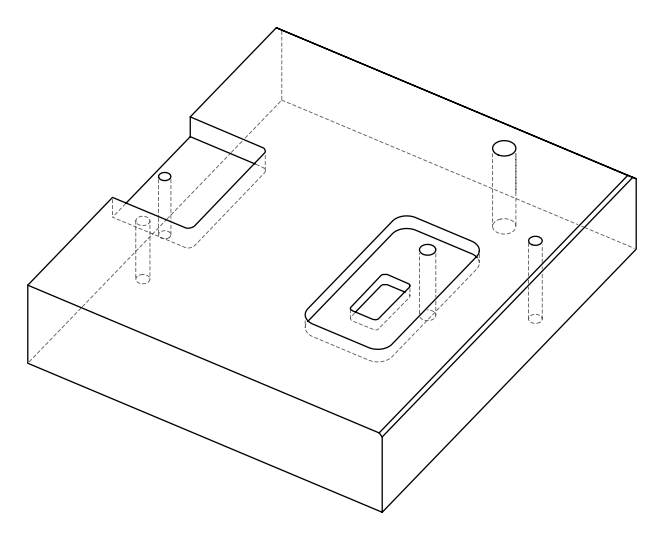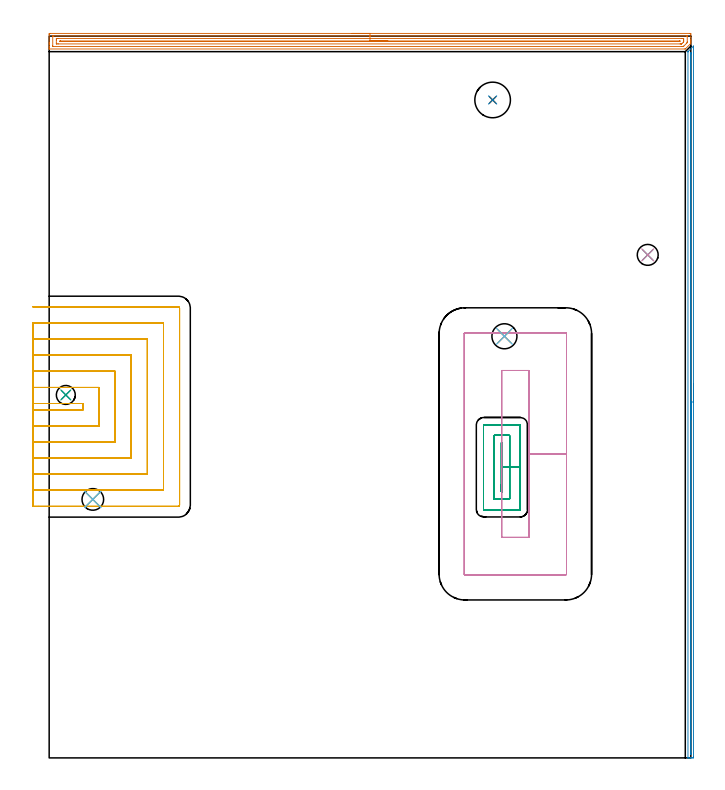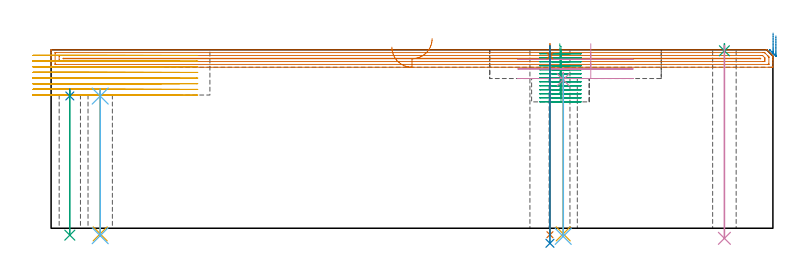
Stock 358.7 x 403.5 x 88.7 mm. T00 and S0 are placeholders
(PLAN: 18 operations, 12 tool changes, 64.2 min)
(1 AREA_MILL | FG_CHAMFER_SURFACE | UGT0205_001 | 11.62 min | 13576 mm3)
(2 AREA_MILL_1 | FG_CHAMFER_SURFACE_1 | UGT0205_001 | 6.48 min | 1902 mm3)
(3 MILL_RECTANGULAR_POCKET | POCKET_RECTANGULAR_STRAIGHT | NXT0201_009 | Follow Part, ap 2, ae 75% | 8.61 min | 40821 mm3)
(4 MILL_RECTANGULAR_POCKET_1 | POCKET_RECTANGULAR_STRAIGHT_1 | UGT0201_006 | Follow Part, ap 7, ae 75% | 4.11 min | 173919 mm3)
(5 MILL_SLOT | SLOT_PARTIAL_RECTANGULAR | NXT0201_011 | Follow Part, ap 3, ae 75% | 30.48 min | 218815 mm3)
(6 SPOT_DRILL | STEP1HOLE | NXT0321_9005460120000 | 0.03 min | 3 mm3)
(7 SPOT_DRILL_1 | STEP1HOLE_1 | NXT0321_9005460120000 | 0.05 min | 193 mm3)
(8 SPOT_DRILL_2 | STEP1HOLE_2 | NXT0321_9005460120000 | 0.03 min | 10 mm3)
(9 SPOT_DRILL_3 | STEP1HOLE_3 | NXT0321_9005460120000 | 0.03 min | 16 mm3)
(10 SPOT_DRILL_4 | STEP1HOLE_4 | NXT0321_9005460120000 | 0.03 min | 1 mm3)
(11 DRILL_THROUGH_HOLE_INTO_CENTER | STEP1HOLE | NXT0301_042 | 0.29 min | 2615 mm3)
(12 DRILL_TO_ENLARGE_THROUGH_HOLE | STEP1HOLE | NXT0301_092 | 0.29 min | 4956 mm3)
(13 DRILL_THROUGH_HOLE_INTO_CENTER_1 | STEP1HOLE_1 | NXT0301_065 | 0.38 min | 6001 mm3)
(14 DRILL_TO_ENLARGE_THROUGH_HOLE_1 | STEP1HOLE_1 | UGT0301_265 | 0.39 min | 21357 mm3)
(15 DRILL_THROUGH_HOLE_INTO_CENTER_2 | STEP1HOLE_2 | NXT0301_077 | 0.29 min | 5830 mm3)
(16 DRILL_THROUGH_HOLE_INTO_CENTER_3 | STEP1HOLE_3 | UGT0301_512 | 0.38 min | 9516 mm3)
(17 DRILL_THROUGH_HOLE_INTO_CENTER_4 | STEP1HOLE_4 | NXT0301_042 | 0.32 min | 2906 mm3)
(18 DRILL_TO_ENLARGE_THROUGH_HOLE_2 | STEP1HOLE_4 | NXT0301_104 | 0.33 min | 8515 mm3)
(TOOL UGT0205_001 | Chamfer Mill 20 x 3 x 45 deg. | D20 FL50 Z2)
(TOOL NXT0201_009 | ENDMILL 8mm [2P460-0800-NA 1630] | D8 FL26 Z6)
(TOOL UGT0201_006 | End Mill 28 mm | D28 FL25 Z2)
(TOOL NXT0201_011 | ENDMILL 12mm [2P460-1200-NA 1630] | D12 FL38 Z6)
(TOOL NXT0321_9005460120000 | NC Spot Drill, 142deg, 12mm, Carbide, Uncoated | D12 PA142 FL30 Z2)
(TOOL NXT0301_042 | Carbide Drill 7.1mm [860.1-0710-057A1-MM 2214] | D7.1 PA140 FL85 Z2)
(TOOL NXT0301_092 | Carbide Drill 12.1mm [860.1-1210-061A1-MM 2214] | D12.1 PA140 FL77 Z2)
(TOOL NXT0301_065 | Carbide Drill 9.4mm [860.1-0940-075A1-MM 2214] | D9.4 PA140 FL98 Z2)
(TOOL UGT0301_265 | Twist Drill 19.9 mm | D19.9 PA118 FL140 Z2)
(TOOL NXT0301_077 | Carbide Drill 10.6mm [860.1-1060-053A1-MM 2214] | D10.6 PA140 FL71 Z2)
(TOOL UGT0301_512 | Carbide Drill 11.7 mm | D11.7 PA118 FL94 Z2)
(TOOL NXT0301_104 | Carbide Drill 14mm [860.1-1400-112A1-MM 2214] | D14 PA140 FL123 Z2)
(OP 1 AREA_MILL)
G17 G21 G94 G90
T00 M6
G54
G17 G0 G90 X169.35 Y405. S1061 M3
G43 Z98.7 H0
Z90.
G94 G1 X169.388 Z89.128 F250.
X169.502 Z88.264
X169.691 Z87.412
X169.953 Z86.58
X170.287 Z85.774
X170.69 Z85.
X171.158 Z84.264
X171.69 Z83.572
X172.279 Z82.929
X172.922 Z82.34
X173.614 Z81.808
X174.35 Z81.34
X175.124 Z80.937
X175.93 Z80.603
X176.762 Z80.341
X177.613 Z80.152
X178.478 Z80.038
X179.35 Z80.
X358.078 Y404.999 Z80.001
X358.481 Y404.996
X358.69 Y404.992 Z80.005
X358.7 Y404.6 Z80.396
Y402.844 Z82.15
Y401.433 Z83.563
Y401.089 Z83.907
Y400.4 Z84.599
Y400.022 Z84.978
X358.69 Y399.395 Z85.603
X358.631 Y399.333 Z85.666
X358.525 Y399.224 Z85.774
X358.411 Y399.11 Z85.888
X355.749 Y396.45 Z88.549
X355.595 Y396.303 Z88.689
X355.397 Y396.3 Z88.7
X0.175
X0.01 Y396.302 Z88.688
X0.002 Y396.455 Z88.538
X0. Y396.614 Z88.386
Y396.889 Z88.11
Y397.578 Z87.417
Y398.8 Z86.197
Y399.333 Z85.661
Y399.944 Z85.051
Y404.333 Z80.664
X0.003 Y404.6 Z80.397
X0.01 Y404.992 Z80.005
X0.218 Y404.997 Z80.002
X0.622 Y405. Z80.
X179.35
Y403.586 Z81.414
X356.291 Y403.585 Z81.415
X356.431 Y403.584 Z81.416
X356.649 Y403.579 Z81.421
X356.691 Y403.575 Z81.425
X356.695 Y403.545 Z81.455
X356.697 Y403.512 Z81.488
X356.7 Y403.321 Z81.679
X356.699 Y400.211 Z84.789
X356.697 Y400.01 Z84.99
X356.694 Y399.91 Z85.09
X356.69 Y399.861 Z85.139
X356.673 Y399.835 Z85.165
X356.291 Y399.441 Z85.559
X356.237 Y399.386 Z85.614
X354.773 Y397.924 Z87.076
X354.662 Y397.818 Z87.182
X354.587 Y397.748 Z87.252
X354.546 Y397.721 Z87.279
X354.503 Y397.719 Z87.281
X354.362 Y397.716 Z87.284
X353.61 Y397.714 Z87.286
X353.471
X2.409 Y397.715 Z87.285
X2.268 Y397.716 Z87.284
X2.051 Y397.721 Z87.279
X2.009 Y397.725 Z87.275
X2.005 Y397.756 Z87.244
X2.003 Y397.788 Z87.212
X2. Y397.979 Z87.021
Y403.246 Z81.754
X2.001 Y403.381 Z81.619
X2.005 Y403.488 Z81.512
X2.01 Y403.558 Z81.442
X2.017 Y403.579 Z81.421
X2.548 Y403.586 Z81.414
X179.35
Y402.172 Z82.828
X353.61 Y402.171 Z82.829
X354.299 Y402.168 Z82.832
X354.503 Y402.165 Z82.835
X354.69 Y402.153 Z82.847
X354.695 Y401.967 Z83.033
X354.699 Y401.775 Z83.225
X354.7 Y401.089 Z83.911
Y400.896 Z84.104
X354.696 Y400.553 Z84.447
X354.692 Y400.382 Z84.618
X354.688 Y400.299 Z84.701
X354.608 Y400.211 Z84.789
X354.558 Y400.158 Z84.842
X353.672 Y399.272 Z85.728
X353.61 Y399.213 Z85.787
X353.519 Y399.136 Z85.864
X353.438 Y399.133 Z85.867
X353.267 Y399.131 Z85.869
X352.924 Y399.129 Z85.871
X352.716
X5.09
X4.401 Y399.132 Z85.868
X4.197 Y399.135 Z85.865
X4.01 Y399.147 Z85.853
X4.005 Y399.333 Z85.667
X4.001 Y399.525 Z85.475
X4. Y401.282 Z83.718
X4.005 Y401.967 Z83.033
X4.007 Y402.153 Z82.847
X4.197 Y402.165 Z82.835
X4.883 Y402.17 Z82.83
X5.09 Y402.171 Z82.829
X179.35 Y402.172 Z82.828
Y400.757 Z84.243
X352.378
X352.488 Y400.755 Z84.245
X352.682 Y400.749 Z84.251
X352.593 Y400.654 Z84.346
X352.483 Y400.55 Z84.45
X352.375 Y400.546 Z84.454
X352.041 Y400.543 Z84.457
X351.822
X6.321
X6.212 Y400.545 Z84.455
X6.01 Y400.551 Z84.449
X6.008 Y400.65 Z84.35
X6.01 Y400.749 Z84.251
X6.212 Y400.755 Z84.245
X6.322 Y400.757 Z84.243
X179.35
X180.222 Z84.281
X181.086 Z84.395
X181.938 Z84.583
X182.77 Z84.846
X183.576 Z85.18
X184.35 Z85.582
X185.086 Z86.051
X185.778 Z86.582
X186.421 Z87.172
X187.01 Z87.815
X187.541 Z88.507
X188.01 Z89.243
X188.413 Z90.016
X188.747 Z90.822
X189.009 Z91.654
X189.198 Z92.506
X189.312 Z93.371
X189.35 Z94.243
G0 Z98.7
M5
M2
(OP 2 AREA_MILL_1)
G17 G21 G94 G90
T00 M6
G54
G17 G0 G90 X360.2 Y208.95 S1061 M3
G43 Z98.7 H0
Z95.6
G94 G1 Y208.912 Z94.728 F250.
Y208.798 Z93.864
Y208.609 Z93.012
Y208.347 Z92.18
Y208.013 Z91.374
Y207.61 Z90.6
Y207.142 Z89.864
Y206.61 Z89.172
Y206.021 Z88.529
Y205.378 Z87.94
Y204.686 Z87.409
Y203.95 Z86.94
Y203.176 Z86.537
Y202.37 Z86.203
Y201.538 Z85.941
Y200.686 Z85.752
Y199.822 Z85.638
Y198.95 Z85.6
Y0.619
X360.198 Y0.363
X360.193 Y0.01 Z85.601
X359.95 Y0. Z85.844
X359.417 Z86.38
X359.083 Z86.712
X358.55 Z87.246
X358.216 Z87.578
X357.292 Z88.508
X357.196 Y0.001 Z88.596
X357.145 Y0.003 Z88.646
X357.102 Y0.01 Z88.688
X357.1 Y0.172 Z88.7
Y394.601
X357.103 Y394.795 Z88.689
X357.169 Y394.871 Z88.628
X357.348 Y395.048 Z88.452
X360.054 Y397.755 Z85.744
X360.106 Y397.808 Z85.689
X360.19 Y397.882 Z85.602
X360.195 Y397.854 Z85.599
X360.198 Y397.827 Z85.598
X360.199 Y397.792 Z85.599
Y397.743 Z85.6
X360.2 Y198.95
X358.786 Z87.014
Y2.712
X358.784 Y2.405 Z87.016
X358.782 Y2.202 Z87.018
X358.779 Y2.02 Z87.021
X358.604 Y2.006 Z87.196
X358.532 Y2.01 Z87.268
X358.521 Y2.014 Z87.279
X358.519 Y2.038 Z87.281
X358.516 Y2.097 Z87.284
X358.515 Y2.405 Z87.285
X358.514 Y2.685 Z87.286
X358.515 Y393.094 Z87.285
X358.517 Y393.398 Z87.283
X358.521 Y393.708 Z87.279
X358.529 Y393.768 Z87.271
X358.558 Y393.802 Z87.242
X358.589 Y393.835 Z87.211
X358.779 Y394.021 Z87.021
X358.781 Y394.02 Z87.019
X358.783 Y394.017 Z87.017
X358.785 Y393.708 Z87.015
X358.786 Y393.401 Z87.014
Y198.95
Y198.078 Z87.052
Y197.214 Z87.166
Y196.362 Z87.355
Y195.53 Z87.617
Y194.724 Z87.951
Y193.95 Z88.354
Y193.214 Z88.823
Y192.522 Z89.354
Y191.879 Z89.943
Y191.29 Z90.586
Y190.758 Z91.279
Y190.29 Z92.014
Y189.887 Z92.788
Y189.553 Z93.594
Y189.291 Z94.426
Y189.102 Z95.278
Y188.988 Z96.143
Y188.95 Z97.014
G0 Z98.7
M5
M2
(OP 3 MILL_RECTANGULAR_POCKET)
G17 G21 G94 G90
T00 M6
G54
G17 G0 G90 X252.8 Y152.932 S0 M3
G43 Z98.7 H1
Z91.7
G94 G1 Y148.7 Z90.566 F250.
X253.4 Z90.405
Y162.5 Z86.708
Y176.3 F500.
X252.8
Y148.7
X253.4
Y162.5
X257.4
Y180.3
X248.8
Y144.7
X257.4
Y162.5
X263.4
Y186.1
G3 X263.2 Y186.3 R0.2
G1 X243.
G3 X242.8 Y186.1 R0.2
G1 Y138.9
G3 X243. Y138.7 R0.2
G1 X263.2
G3 X263.4 Y138.9 R0.2
G1 Y162.5
Y163.5
G0 X252.8 Y152.932 Z89.708
G1 Y148.7 Z88.574 F250.
X253.4 Z88.413
Y162.5 Z84.715
Y176.3 F500.
X252.8
Y148.7
X253.4
Y162.5
X257.4
Y180.3
X248.8
Y144.7
X257.4
Y162.5
X263.4
Y186.1
G3 X263.2 Y186.3 R0.2
G1 X243.
G3 X242.8 Y186.1 R0.2
G1 Y138.9
G3 X243. Y138.7 R0.2
G1 X263.2
G3 X263.4 Y138.9 R0.2
G1 Y162.5
Y163.5
G0 X252.8 Y152.932 Z87.715
G1 Y148.7 Z86.581 F250.
X253.4 Z86.421
Y162.5 Z82.723
Y176.3 F500.
X252.8
Y148.7
X253.4
Y162.5
X257.4
Y180.3
X248.8
Y144.7
X257.4
Y162.5
X263.4
Y186.1
G3 X263.2 Y186.3 R0.2
G1 X243.
G3 X242.8 Y186.1 R0.2
G1 Y138.9
G3 X243. Y138.7 R0.2
G1 X263.2
G3 X263.4 Y138.9 R0.2
G1 Y162.5
Y163.5
G0 X252.8 Y152.932 Z85.723
G1 Y148.7 Z84.589 F250.
X253.4 Z84.428
Y162.5 Z80.731
Y176.3 F500.
X252.8
Y148.7
X253.4
Y162.5
X257.4
Y180.3
X248.8
Y144.7
X257.4
Y162.5
X263.4
Y186.1
G3 X263.2 Y186.3 R0.2
G1 X243.
G3 X242.8 Y186.1 R0.2
G1 Y138.9
G3 X243. Y138.7 R0.2
G1 X263.2
G3 X263.4 Y138.9 R0.2
G1 Y162.5
Y163.5
G0 X252.8 Y152.932 Z83.731
G1 Y148.7 Z82.597 F250.
X253.4 Z82.436
Y162.5 Z78.738
Y176.3 F500.
X252.8
Y148.7
X253.4
Y162.5
X257.4
Y180.3
X248.8
Y144.7
X257.4
Y162.5
X263.4
Y186.1
G3 X263.2 Y186.3 R0.2
G1 X243.
G3 X242.8 Y186.1 R0.2
G1 Y138.9
G3 X243. Y138.7 R0.2
G1 X263.2
G3 X263.4 Y138.9 R0.2
G1 Y162.5
Y163.5
G0 X252.8 Y152.932 Z81.738
G1 Y148.7 Z80.605 F250.
X253.4 Z80.444
Y162.5 Z76.746
Y176.3 F500.
X252.8
Y148.7
X253.4
Y162.5
X257.4
Y180.3
X248.8
Y144.7
X257.4
Y162.5
X263.4
Y186.1
G3 X263.2 Y186.3 R0.2
G1 X243.
G3 X242.8 Y186.1 R0.2
G1 Y138.9
G3 X243. Y138.7 R0.2
G1 X263.2
G3 X263.4 Y138.9 R0.2
G1 Y162.5
Y163.5
G0 X252.8 Y152.932 Z79.746
G1 Y148.7 Z78.612 F250.
X253.4 Z78.451
Y162.5 Z74.754
Y176.3 F500.
X252.8
Y148.7
X253.4
Y162.5
X257.4
Y180.3
X248.8
Y144.7
X257.4
Y162.5
X263.4
Y186.1
G3 X263.2 Y186.3 R0.2
G1 X243.
G3 X242.8 Y186.1 R0.2
G1 Y138.9
G3 X243. Y138.7 R0.2
G1 X263.2
G3 X263.4 Y138.9 R0.2
G1 Y162.5
Y163.5
G0 X252.8 Y152.932 Z77.754
G1 Y148.7 Z76.62 F250.
X253.4 Z76.459
Y162.5 Z72.761
Y176.3 F500.
X252.8
Y148.7
X253.4
Y162.5
X257.4
Y180.3
X248.8
Y144.7
X257.4
Y162.5
X263.4
Y186.1
G3 X263.2 Y186.3 R0.2
G1 X243.
G3 X242.8 Y186.1 R0.2
G1 Y138.9
G3 X243. Y138.7 R0.2
G1 X263.2
G3 X263.4 Y138.9 R0.2
G1 Y162.5
Y163.5
G0 X252.8 Y152.932 Z75.761
G1 Y148.7 Z74.628 F250.
X253.4 Z74.467
Y162.5 Z70.769
Y176.3 F500.
X252.8
Y148.7
X253.4
Y162.5
X257.4
Y180.3
X248.8
Y144.7
X257.4
Y162.5
X263.4
Y186.1
G3 X263.2 Y186.3 R0.2
G1 X243.
G3 X242.8 Y186.1 R0.2
G1 Y138.9
G3 X243. Y138.7 R0.2
G1 X263.2
G3 X263.4 Y138.9 R0.2
G1 Y162.5
Y163.5
G0 X252.8 Y152.932 Z73.769
G1 Y148.7 Z72.635 F250.
X253.4 Z72.475
Y162.5 Z68.777
Y176.3 F500.
X252.8
Y148.7
X253.4
Y162.5
X257.4
Y180.3
X248.8
Y144.7
X257.4
Y162.5
X263.4
Y186.1
G3 X263.2 Y186.3 R0.2
G1 X243.
G3 X242.8 Y186.1 R0.2
G1 Y138.9
G3 X243. Y138.7 R0.2
G1 X263.2
G3 X263.4 Y138.9 R0.2
G1 Y162.5
Y163.5
G0 X252.8 Y152.932 Z71.777
G1 Y148.7 Z70.643 F250.
X253.4 Z70.482
Y162.5 Z66.785
Y176.3 F500.
X252.8
Y148.7
X253.4
Y162.5
X257.4
Y180.3
X248.8
Y144.7
X257.4
Y162.5
X263.4
Y186.1
G3 X263.2 Y186.3 R0.2
G1 X243.
G3 X242.8 Y186.1 R0.2
G1 Y138.9
G3 X243. Y138.7 R0.2
G1 X263.2
G3 X263.4 Y138.9 R0.2
G1 Y162.5
Y163.5
G0 X252.8 Y152.932 Z69.785
G1 Y148.7 Z68.651 F250.
X253.4 Z68.49
Y162.5 Z64.792
Y176.3 F500.
X252.8
Y148.7
X253.4
Y162.5
X257.4
Y180.3
X248.8
Y144.7
X257.4
Y162.5
X263.4
Y186.1
G3 X263.2 Y186.3 R0.2
G1 X243.
G3 X242.8 Y186.1 R0.2
G1 Y138.9
G3 X243. Y138.7 R0.2
G1 X263.2
G3 X263.4 Y138.9 R0.2
G1 Y162.5
Y163.5
G0 X252.8 Y152.932 Z67.792
G1 Y148.7 Z66.658 F250.
X253.4 Z66.498
Y162.5 Z62.8
Y176.3 F500.
X252.8
Y148.7
X253.4
Y162.5
X257.4
Y180.3
X248.8
Y144.7
X257.4
Y162.5
X263.4
Y186.1
G3 X263.2 Y186.3 R0.2
G1 X243.
G3 X242.8 Y186.1 R0.2
G1 Y138.9
G3 X243. Y138.7 R0.2
G1 X263.2
G3 X263.4 Y138.9 R0.2
G1 Y162.5
Y163.5
G0 Z98.7
M5
M2
(OP 4 MILL_RECTANGULAR_POCKET_1)
G17 G21 G94 G90
T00 M6
G54
G17 G0 G90 X268.2 Y140.965 S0 M3
G43 Z98.7 H0
Z91.7
G94 G1 Y169.95 Z83.933 F250.
Y216.6 F500.
X253.
Y123.3
X268.2
Y169.95
X289.2
Y237.2
G3 X288.8 Y237.6 R0.4
G1 X232.4
G3 X232. Y237.2 R0.4
G1 Y102.7
G3 X232.4 Y102.3 R0.4
G1 X288.8
G3 X289.2 Y102.7 R0.4
G1 Y169.95
Y170.95
G0 X268.2 Y140.965 Z86.933
G1 Y169.95 Z79.167 F250.
Y216.6 F500.
X253.
Y123.3
X268.2
Y169.95
X289.2
Y237.2
G3 X288.8 Y237.6 R0.4
G1 X232.4
G3 X232. Y237.2 R0.4
G1 Y102.7
G3 X232.4 Y102.3 R0.4
G1 X288.8
G3 X289.2 Y102.7 R0.4
G1 Y169.95
Y170.95
G0 X268.2 Y140.965 Z82.167
G1 Y169.95 Z74.4 F250.
Y216.6 F500.
X253.
Y123.3
X268.2
Y169.95
X289.2
Y237.2
G3 X288.8 Y237.6 R0.4
G1 X232.4
G3 X232. Y237.2 R0.4
G1 Y102.7
G3 X232.4 Y102.3 R0.4
G1 X288.8
G3 X289.2 Y102.7 R0.4
G1 Y169.95
Y170.95
G0 Z98.7
M5
M2
(OP 5 MILL_SLOT)
G17 G21 G94 G90
T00 M6
G54
G17 G0 G90 X-9. Y194.6 S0 M3
G43 Z98.7 H1
Z85.887
G94 G1 X-6. F250.
X18.9 F500.
Y198.1
X-6.
X-9. F250.
Y185.6
X-6.
X27.9 F500.
Y207.1
X-6.
X-9. F250.
Y176.6
X-6.
X36.9 F500.
Y216.1
X-6.
X-9. F250.
Y167.6
X-6.
X45.9 F500.
Y225.1
X-6.
X-9. F250.
Y158.6
X-6.
X54.9 F500.
Y234.1
X-6.
X-9. F250.
Y149.6
X-6.
X63.9 F500.
Y243.1
X-6.
X-9. F250.
Y140.6
X-6.
X72.2 F500.
G3 X72.9 Y141.3 R0.7
G1 Y251.4
G3 X72.2 Y252.1 R0.7
G1 X-6.
X-9. F250.
G0 Y194.6 Z83.075
G1 X-6.
X18.9 F500.
Y198.1
X-6.
X-9. F250.
Y185.6
X-6.
X27.9 F500.
Y207.1
X-6.
X-9. F250.
Y176.6
X-6.
X36.9 F500.
Y216.1
X-6.
X-9. F250.
Y167.6
X-6.
X45.9 F500.
Y225.1
X-6.
X-9. F250.
Y158.6
X-6.
X54.9 F500.
Y234.1
X-6.
X-9. F250.
Y149.6
X-6.
X63.9 F500.
Y243.1
X-6.
X-9. F250.
Y140.6
X-6.
X72.2 F500.
G3 X72.9 Y141.3 R0.7
G1 Y251.4
G3 X72.2 Y252.1 R0.7
G1 X-6.
X-9. F250.
G0 Y194.6 Z80.262
G1 X-6.
X18.9 F500.
Y198.1
X-6.
X-9. F250.
Y185.6
X-6.
X27.9 F500.
Y207.1
X-6.
X-9. F250.
Y176.6
X-6.
X36.9 F500.
Y216.1
X-6.
X-9. F250.
Y167.6
X-6.
X45.9 F500.
Y225.1
X-6.
X-9. F250.
Y158.6
X-6.
X54.9 F500.
Y234.1
X-6.
X-9. F250.
Y149.6
X-6.
X63.9 F500.
Y243.1
X-6.
X-9. F250.
Y140.6
X-6.
X72.2 F500.
G3 X72.9 Y141.3 R0.7
G1 Y251.4
G3 X72.2 Y252.1 R0.7
G1 X-6.
X-9. F250.
G0 Y194.6 Z77.45
G1 X-6.
X18.9 F500.
Y198.1
X-6.
X-9. F250.
Y185.6
X-6.
X27.9 F500.
Y207.1
X-6.
X-9. F250.
Y176.6
X-6.
X36.9 F500.
Y216.1
X-6.
X-9. F250.
Y167.6
X-6.
X45.9 F500.
Y225.1
X-6.
X-9. F250.
Y158.6
X-6.
X54.9 F500.
Y234.1
X-6.
X-9. F250.
Y149.6
X-6.
X63.9 F500.
Y243.1
X-6.
X-9. F250.
Y140.6
X-6.
X72.2 F500.
G3 X72.9 Y141.3 R0.7
G1 Y251.4
G3 X72.2 Y252.1 R0.7
G1 X-6.
X-9. F250.
G0 Y194.6 Z74.637
G1 X-6.
X18.9 F500.
Y198.1
X-6.
X-9. F250.
Y185.6
X-6.
X27.9 F500.
Y207.1
X-6.
X-9. F250.
Y176.6
X-6.
X36.9 F500.
Y216.1
X-6.
X-9. F250.
Y167.6
X-6.
X45.9 F500.
Y225.1
X-6.
X-9. F250.
Y158.6
X-6.
X54.9 F500.
Y234.1
X-6.
X-9. F250.
Y149.6
X-6.
X63.9 F500.
Y243.1
X-6.
X-9. F250.
Y140.6
X-6.
X72.2 F500.
G3 X72.9 Y141.3 R0.7
G1 Y251.4
G3 X72.2 Y252.1 R0.7
G1 X-6.
X-9. F250.
G0 Y194.6 Z71.825
G1 X-6.
X18.9 F500.
Y198.1
X-6.
X-9. F250.
Y185.6
X-6.
X27.9 F500.
Y207.1
X-6.
X-9. F250.
Y176.6
X-6.
X36.9 F500.
Y216.1
X-6.
X-9. F250.
Y167.6
X-6.
X45.9 F500.
Y225.1
X-6.
X-9. F250.
Y158.6
X-6.
X54.9 F500.
Y234.1
X-6.
X-9. F250.
Y149.6
X-6.
X63.9 F500.
Y243.1
X-6.
X-9. F250.
Y140.6
X-6.
X72.2 F500.
G3 X72.9 Y141.3 R0.7
G1 Y251.4
G3 X72.2 Y252.1 R0.7
G1 X-6.
X-9. F250.
G0 Y194.6 Z69.012
G1 X-6.
X18.9 F500.
Y198.1
X-6.
X-9. F250.
Y185.6
X-6.
X27.9 F500.
Y207.1
X-6.
X-9. F250.
Y176.6
X-6.
X36.9 F500.
Y216.1
X-6.
X-9. F250.
Y167.6
X-6.
X45.9 F500.
Y225.1
X-6.
X-9. F250.
Y158.6
X-6.
X54.9 F500.
Y234.1
X-6.
X-9. F250.
Y149.6
X-6.
X63.9 F500.
Y243.1
X-6.
X-9. F250.
Y140.6
X-6.
X72.2 F500.
G3 X72.9 Y141.3 R0.7
G1 Y251.4
G3 X72.2 Y252.1 R0.7
G1 X-6.
X-9. F250.
G0 Y194.6 Z66.2
G1 X-6.
X18.9 F500.
Y198.1
X-6.
X-9. F250.
Y185.6
X-6.
X27.9 F500.
Y207.1
X-6.
X-9. F250.
Y176.6
X-6.
X36.9 F500.
Y216.1
X-6.
X-9. F250.
Y167.6
X-6.
X45.9 F500.
Y225.1
X-6.
X-9. F250.
Y158.6
X-6.
X54.9 F500.
Y234.1
X-6.
X-9. F250.
Y149.6
X-6.
X63.9 F500.
Y243.1
X-6.
X-9. F250.
Y140.6
X-6.
X72.2 F500.
G3 X72.9 Y141.3 R0.7
G1 Y251.4
G3 X72.2 Y252.1 R0.7
G1 X-6.
X-9. F250.
G0 Z98.7
M5
M2
(OP 6 SPOT_DRILL)
G17 G21 G94 G90
T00 M6
G54
G17 G0 G90 X24.4 Y144.5 S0 M3
G43 Z98.7 H0
G94 G81 G98 Z65.679 F250. R69.2
G80
M5
M2
(OP 7 SPOT_DRILL_1)
G17 G21 G94 G90
T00 M6
G54
G17 G0 G90 X247.9 Y367.8 S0 M3
G43 Z98.7 H0
G94 G81 G98 Z85.7 F250. R91.7
G80
M5
M2
(OP 8 SPOT_DRILL_2)
G17 G21 G94 G90
T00 M6
G54
G17 G0 G90 X9.3 Y202.9 S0 M3
G43 Z98.7 H0
G94 G81 G98 Z65.739 F250. R69.2
G80
M5
M2
(OP 9 SPOT_DRILL_3)
G17 G21 G94 G90
T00 M6
G54
G17 G0 G90 X334.6 Y281.2 S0 M3
G43 Z98.7 H0
G94 G81 G98 Z88.196 F250. R91.7
G80
M5
M2
(OP 10 SPOT_DRILL_4)
G17 G21 G94 G90
T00 M6
G54
G17 G0 G90 X254.5 Y235.7 S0 M3
G43 Z98.7 H0
G94 G81 G98 Z73.793 F250. R77.4
G80
M5
M2
(OP 11 DRILL_THROUGH_HOLE_INTO_CENTER)
G17 G21 G94 G90
T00 M6
G54
G17 G0 G90 X24.4 Y144.5 S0 M3
G43 Z98.7 H1
G94 G73 G98 Z-2.792 F250. Q6.899 R68.2
G80
M5
M2
(OP 12 DRILL_TO_ENLARGE_THROUGH_HOLE)
G17 G21 G94 G90
T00 M6
G54
G17 G0 G90 X24.4 Y144.5 S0 M3
G43 Z98.7 H1
G94 G73 G98 Z-3.702 F250. Q11.65 R68.2
G80
M5
M2
(OP 13 DRILL_THROUGH_HOLE_INTO_CENTER_1)
G17 G21 G94 G90
T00 M6
G54
G17 G0 G90 X247.9 Y367.8 S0 M3
G43 Z98.7 H1
G94 G73 G98 Z-3.211 F250. Q9.191 R90.7
G80
M5
M2
(OP 14 DRILL_TO_ENLARGE_THROUGH_HOLE_1)
G17 G21 G94 G90
T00 M6
G54
G17 G0 G90 X247.9 Y367.8 S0 M3
G43 Z98.7 H0
G94 G73 G98 Z-7.479 F250. Q19.236 R90.7
G80
M5
M2
(OP 15 DRILL_THROUGH_HOLE_INTO_CENTER_2)
G17 G21 G94 G90
T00 M6
G54
G17 G0 G90 X9.3 Y202.9 S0 M3
G43 Z98.7 H1
G94 G73 G98 Z-3.429 F250. Q9.947 R68.2
G80
M5
M2
(OP 16 DRILL_THROUGH_HOLE_INTO_CENTER_3)
G17 G21 G94 G90
T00 M6
G54
G17 G0 G90 X334.6 Y281.2 S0 M3
G43 Z98.7 H0
G94 G73 G98 Z-5.015 F250. Q10.413 R90.7
G80
M5
M2
(OP 17 DRILL_THROUGH_HOLE_INTO_CENTER_4)
G17 G21 G94 G90
T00 M6
G54
G17 G0 G90 X254.5 Y235.7 S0 M3
G43 Z98.7 H1
G94 G73 G98 Z-2.792 F250. Q7.017 R76.4
G80
M5
M2
(OP 18 DRILL_TO_ENLARGE_THROUGH_HOLE_2)
G17 G21 G94 G90
T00 M6
G54
G17 G0 G90 X254.5 Y235.7 S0 M3
G43 Z98.7 H1
G94 G73 G98 Z-4.048 F250. Q13.075 R76.4
G80
M5
M2
